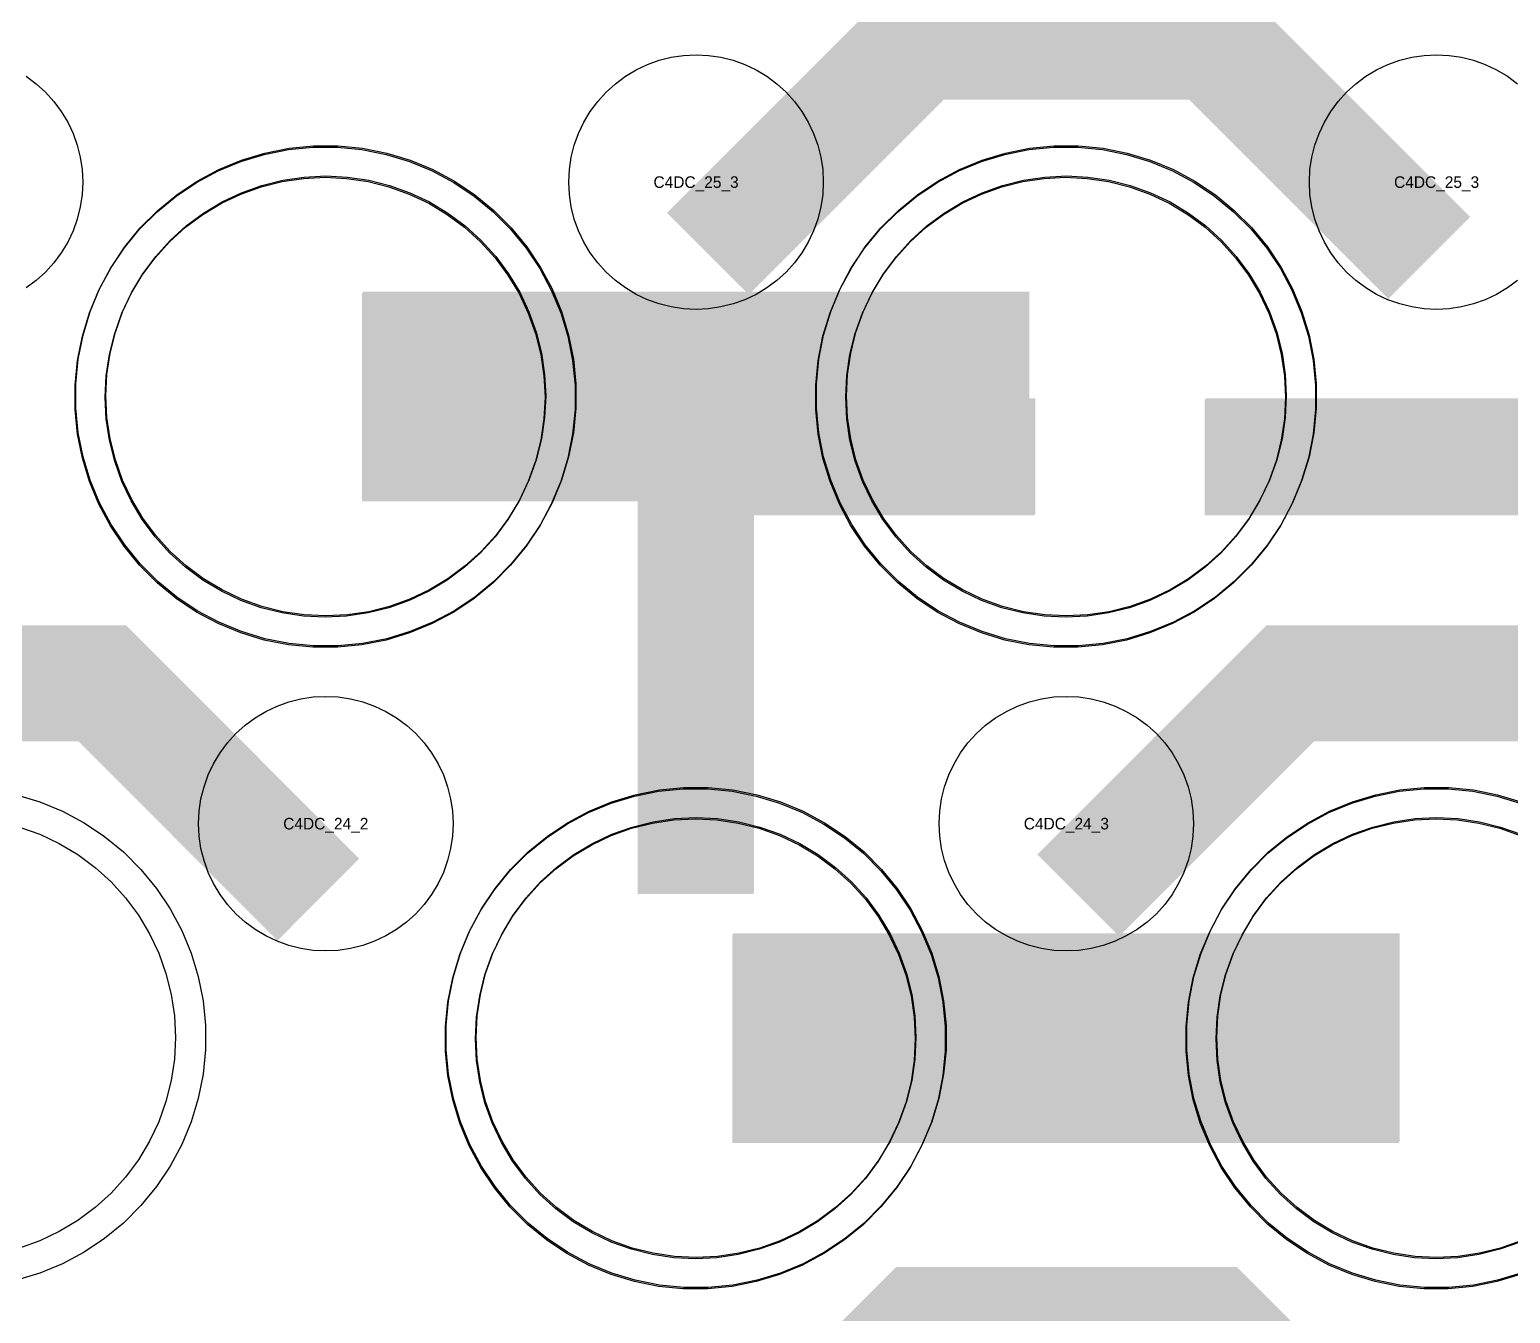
# Model space of a CAD drawing. Extents: x -11880 to 11880, y -14992 to 14992.
# Drawn here: x -11184 to -10864.1, y -11573.6 to -11296.3 of the extents above; entities that cross this region are included whole.
import ezdxf
from ezdxf.enums import TextEntityAlignment as Align

# ---------------------------------------------------------------- set-up
doc = ezdxf.new("R2010")
doc.units = 0
doc.header["$MEASUREMENT"] = 0
for name, color, linetype in [('GDS_775_DT_237', 138, 'CONTINUOUS'), ('RDL1_FS', 34, 'CONTINUOUS'), ('RDL_BS', 160, 'CONTINUOUS')]:
    doc.layers.add(name, color=color, linetype=linetype)

msp = doc.modelspace()

# ---------------------------------------------------------------- linework, layer by layer
at = {"layer": 'RDL1_FS', "color": 241, "true_color": 0xf7abae}
for points in [[(-11120.149, -11423.251), (-11124.806, -11423.022), (-11129.417, -11422.338), (-11133.94, -11421.206), (-11138.33, -11419.634), (-11142.544, -11417.642), (-11146.544, -11415.244), (-11150.289, -11412.466), (-11153.743, -11409.336), (-11156.873, -11405.882), (-11159.651, -11402.137), (-11162.049, -11398.137), (-11164.041, -11393.923), (-11165.613, -11389.533), (-11166.745, -11385.01), (-11167.429, -11380.399), (-11167.658, -11375.742), (-11167.429, -11371.085), (-11166.745, -11366.474), (-11165.613, -11361.951), (-11164.041, -11357.561), (-11162.049, -11353.347), (-11159.651, -11349.347), (-11156.873, -11345.602), (-11153.743, -11342.148), (-11150.289, -11339.018), (-11146.544, -11336.24), (-11142.544, -11333.842), (-11138.33, -11331.85), (-11133.94, -11330.278), (-11129.417, -11329.146), (-11124.806, -11328.462), (-11120.149, -11328.233), (-11115.492, -11328.462), (-11110.881, -11329.146), (-11106.358, -11330.278), (-11101.968, -11331.85), (-11097.754, -11333.842), (-11093.754, -11336.24), (-11090.009, -11339.018), (-11086.555, -11342.148), (-11083.425, -11345.602), (-11080.647, -11349.347), (-11078.249, -11353.347), (-11076.257, -11357.561), (-11074.685, -11361.951), (-11073.553, -11366.474), (-11072.869, -11371.085), (-11072.64, -11375.742), (-11072.869, -11380.399), (-11073.553, -11385.01), (-11074.685, -11389.533), (-11076.257, -11393.923), (-11078.249, -11398.137), (-11080.647, -11402.137), (-11083.425, -11405.882), (-11086.555, -11409.336), (-11090.009, -11412.466), (-11093.754, -11415.244), (-11097.754, -11417.642), (-11101.968, -11419.634), (-11106.358, -11421.206), (-11110.881, -11422.338), (-11115.492, -11423.022)], [(-10960.149, -11423.251), (-10964.806, -11423.022), (-10969.417, -11422.338), (-10973.94, -11421.206), (-10978.33, -11419.634), (-10982.544, -11417.642), (-10986.544, -11415.244), (-10990.289, -11412.466), (-10993.743, -11409.336), (-10996.873, -11405.882), (-10999.651, -11402.137), (-11002.049, -11398.137), (-11004.041, -11393.923), (-11005.613, -11389.533), (-11006.745, -11385.01), (-11007.429, -11380.399), (-11007.658, -11375.742), (-11007.429, -11371.085), (-11006.745, -11366.474), (-11005.613, -11361.951), (-11004.041, -11357.561), (-11002.049, -11353.347), (-10999.651, -11349.347), (-10996.873, -11345.602), (-10993.743, -11342.148), (-10990.289, -11339.018), (-10986.544, -11336.24), (-10982.544, -11333.842), (-10978.33, -11331.85), (-10973.94, -11330.278), (-10969.417, -11329.146), (-10964.806, -11328.462), (-10960.149, -11328.233), (-10955.492, -11328.462), (-10950.881, -11329.146), (-10946.358, -11330.278), (-10941.968, -11331.85), (-10937.754, -11333.842), (-10933.754, -11336.24), (-10930.009, -11339.018), (-10926.555, -11342.148), (-10923.425, -11345.602), (-10920.647, -11349.347), (-10918.249, -11353.347), (-10916.257, -11357.561), (-10914.685, -11361.951), (-10913.553, -11366.474), (-10912.869, -11371.085), (-10912.64, -11375.742), (-10912.869, -11380.399), (-10913.553, -11385.01), (-10914.685, -11389.533), (-10916.257, -11393.923), (-10918.249, -11398.137), (-10920.647, -11402.137), (-10923.425, -11405.882), (-10926.555, -11409.336), (-10930.009, -11412.466), (-10933.754, -11415.244), (-10937.754, -11417.642), (-10941.968, -11419.634), (-10946.358, -11421.206), (-10950.881, -11422.338), (-10955.492, -11423.022)], [(-11040.149, -11561.816), (-11044.806, -11561.587), (-11049.417, -11560.903), (-11053.94, -11559.771), (-11058.33, -11558.199), (-11062.544, -11556.207), (-11066.544, -11553.809), (-11070.289, -11551.031), (-11073.743, -11547.901), (-11076.873, -11544.447), (-11079.651, -11540.702), (-11082.049, -11536.702), (-11084.041, -11532.488), (-11085.613, -11528.098), (-11086.745, -11523.575), (-11087.429, -11518.964), (-11087.658, -11514.307), (-11087.429, -11509.65), (-11086.745, -11505.039), (-11085.613, -11500.516), (-11084.041, -11496.126), (-11082.049, -11491.912), (-11079.651, -11487.912), (-11076.873, -11484.167), (-11073.743, -11480.713), (-11070.289, -11477.583), (-11066.544, -11474.805), (-11062.544, -11472.407), (-11058.33, -11470.415), (-11053.94, -11468.843), (-11049.417, -11467.711), (-11044.806, -11467.027), (-11040.149, -11466.798), (-11035.492, -11467.027), (-11030.881, -11467.711), (-11026.358, -11468.843), (-11021.968, -11470.415), (-11017.754, -11472.407), (-11013.754, -11474.805), (-11010.009, -11477.583), (-11006.555, -11480.713), (-11003.425, -11484.167), (-11000.647, -11487.912), (-10998.249, -11491.912), (-10996.257, -11496.126), (-10994.685, -11500.516), (-10993.553, -11505.039), (-10992.869, -11509.65), (-10992.64, -11514.307), (-10992.869, -11518.964), (-10993.553, -11523.575), (-10994.685, -11528.098), (-10996.257, -11532.488), (-10998.249, -11536.702), (-11000.647, -11540.702), (-11003.425, -11544.447), (-11006.555, -11547.901), (-11010.009, -11551.031), (-11013.754, -11553.809), (-11017.754, -11556.207), (-11021.968, -11558.199), (-11026.358, -11559.771), (-11030.881, -11560.903), (-11035.492, -11561.587)]]:
    msp.add_lwpolyline(points, close=True, dxfattribs=at)
at = {"layer": 'RDL1_FS'}
for points in [[(-11120, -11422.969), (-11124.657, -11422.74), (-11129.268, -11422.056), (-11133.791, -11420.924), (-11138.181, -11419.352), (-11142.395, -11417.36), (-11146.395, -11414.962), (-11150.14, -11412.184), (-11153.594, -11409.054), (-11156.724, -11405.6), (-11159.502, -11401.855), (-11161.9, -11397.855), (-11163.892, -11393.641), (-11165.464, -11389.251), (-11166.596, -11384.728), (-11167.28, -11380.117), (-11167.509, -11375.46), (-11167.28, -11370.803), (-11166.596, -11366.192), (-11165.464, -11361.669), (-11163.892, -11357.279), (-11161.9, -11353.065), (-11159.502, -11349.065), (-11156.724, -11345.32), (-11153.594, -11341.866), (-11150.14, -11338.736), (-11146.395, -11335.958), (-11142.395, -11333.56), (-11138.181, -11331.568), (-11133.791, -11329.996), (-11129.268, -11328.864), (-11124.657, -11328.18), (-11120, -11327.951), (-11115.343, -11328.18), (-11110.732, -11328.864), (-11106.209, -11329.996), (-11101.819, -11331.568), (-11097.605, -11333.56), (-11093.605, -11335.958), (-11089.86, -11338.736), (-11086.406, -11341.866), (-11083.276, -11345.32), (-11080.498, -11349.065), (-11078.1, -11353.065), (-11076.108, -11357.279), (-11074.536, -11361.669), (-11073.404, -11366.192), (-11072.72, -11370.803), (-11072.491, -11375.46), (-11072.72, -11380.117), (-11073.404, -11384.728), (-11074.536, -11389.251), (-11076.108, -11393.641), (-11078.1, -11397.855), (-11080.498, -11401.855), (-11083.276, -11405.6), (-11086.406, -11409.054), (-11089.86, -11412.184), (-11093.605, -11414.962), (-11097.605, -11417.36), (-11101.819, -11419.352), (-11106.209, -11420.924), (-11110.732, -11422.056), (-11115.343, -11422.74)], [(-10960, -11422.969), (-10964.657, -11422.74), (-10969.268, -11422.056), (-10973.791, -11420.924), (-10978.181, -11419.352), (-10982.395, -11417.36), (-10986.395, -11414.962), (-10990.14, -11412.184), (-10993.594, -11409.054), (-10996.724, -11405.6), (-10999.502, -11401.855), (-11001.9, -11397.855), (-11003.892, -11393.641), (-11005.464, -11389.251), (-11006.596, -11384.728), (-11007.28, -11380.117), (-11007.509, -11375.46), (-11007.28, -11370.803), (-11006.596, -11366.192), (-11005.464, -11361.669), (-11003.892, -11357.279), (-11001.9, -11353.065), (-10999.502, -11349.065), (-10996.724, -11345.32), (-10993.594, -11341.866), (-10990.14, -11338.736), (-10986.395, -11335.958), (-10982.395, -11333.56), (-10978.181, -11331.568), (-10973.791, -11329.996), (-10969.268, -11328.864), (-10964.657, -11328.18), (-10960, -11327.951), (-10955.343, -11328.18), (-10950.732, -11328.864), (-10946.209, -11329.996), (-10941.819, -11331.568), (-10937.605, -11333.56), (-10933.605, -11335.958), (-10929.86, -11338.736), (-10926.406, -11341.866), (-10923.276, -11345.32), (-10920.498, -11349.065), (-10918.1, -11353.065), (-10916.108, -11357.279), (-10914.536, -11361.669), (-10913.404, -11366.192), (-10912.72, -11370.803), (-10912.491, -11375.46), (-10912.72, -11380.117), (-10913.404, -11384.728), (-10914.536, -11389.251), (-10916.108, -11393.641), (-10918.1, -11397.855), (-10920.498, -11401.855), (-10923.276, -11405.6), (-10926.406, -11409.054), (-10929.86, -11412.184), (-10933.605, -11414.962), (-10937.605, -11417.36), (-10941.819, -11419.352), (-10946.209, -11420.924), (-10950.732, -11422.056), (-10955.343, -11422.74)], [(-11040, -11561.534), (-11044.657, -11561.305), (-11049.268, -11560.621), (-11053.791, -11559.489), (-11058.181, -11557.917), (-11062.395, -11555.925), (-11066.395, -11553.527), (-11070.14, -11550.749), (-11073.594, -11547.619), (-11076.724, -11544.165), (-11079.502, -11540.42), (-11081.9, -11536.42), (-11083.892, -11532.206), (-11085.464, -11527.816), (-11086.596, -11523.293), (-11087.28, -11518.682), (-11087.509, -11514.025), (-11087.28, -11509.368), (-11086.596, -11504.757), (-11085.464, -11500.234), (-11083.892, -11495.844), (-11081.9, -11491.63), (-11079.502, -11487.63), (-11076.724, -11483.885), (-11073.594, -11480.431), (-11070.14, -11477.301), (-11066.395, -11474.523), (-11062.395, -11472.125), (-11058.181, -11470.133), (-11053.791, -11468.561), (-11049.268, -11467.429), (-11044.657, -11466.745), (-11040, -11466.516), (-11035.343, -11466.745), (-11030.732, -11467.429), (-11026.209, -11468.561), (-11021.819, -11470.133), (-11017.605, -11472.125), (-11013.605, -11474.523), (-11009.86, -11477.301), (-11006.406, -11480.431), (-11003.276, -11483.885), (-11000.498, -11487.63), (-10998.1, -11491.63), (-10996.108, -11495.844), (-10994.536, -11500.234), (-10993.404, -11504.757), (-10992.72, -11509.368), (-10992.491, -11514.025), (-10992.72, -11518.682), (-10993.404, -11523.293), (-10994.536, -11527.816), (-10996.108, -11532.206), (-10998.1, -11536.42), (-11000.498, -11540.42), (-11003.276, -11544.165), (-11006.406, -11547.619), (-11009.86, -11550.749), (-11013.605, -11553.527), (-11017.605, -11555.925), (-11021.819, -11557.917), (-11026.209, -11559.489), (-11030.732, -11560.621), (-11035.343, -11561.305)]]:
    msp.add_lwpolyline(points, close=True, dxfattribs=at)
at = {"layer": 'RDL1_FS', "color": 241, "true_color": 0xf7abae}
for points in [[(-11112.147, -11375.742, 45, 45, 0), (-11040.147, -11375.742, 45, 45, 0)], [(-11040.147, -11375.742, 45, 45, 0), (-10968.147, -11375.742, 45, 45, 0)], [(-11032.147, -11514.307, 45, 45, 0), (-10960.147, -11514.307, 45, 45, 0)], [(-10960.147, -11514.307, 45, 45, 0), (-10888.147, -11514.307, 45, 45, 0)]]:
    msp.add_lwpolyline(points, format="xyseb", dxfattribs=at)
at = {"layer": 'RDL1_FS'}
for points in [[(-11111.998, -11375.46, 45, 45, 0), (-11039.998, -11375.46, 45, 45, 0)], [(-11039.998, -11375.46, 45, 45, 0), (-10967.998, -11375.46, 45, 45, 0)], [(-11031.998, -11514.025, 45, 45, 0), (-10959.998, -11514.025, 45, 45, 0)], [(-10959.998, -11514.025, 45, 45, 0), (-10887.998, -11514.025, 45, 45, 0)]]:
    msp.add_lwpolyline(points, format="xyseb", dxfattribs=at)
for points in [[(-11186.209, -11468.561), (-11181.819, -11470.133), (-11177.605, -11472.125), (-11173.605, -11474.523), (-11169.86, -11477.301), (-11166.406, -11480.431), (-11163.276, -11483.885), (-11160.498, -11487.63), (-11158.1, -11491.63), (-11156.108, -11495.844), (-11154.536, -11500.234), (-11153.404, -11504.757), (-11152.72, -11509.368), (-11152.491, -11514.025), (-11152.72, -11518.682), (-11153.404, -11523.293), (-11154.536, -11527.816), (-11156.108, -11532.206), (-11158.1, -11536.42), (-11160.498, -11540.42), (-11163.276, -11544.165), (-11166.406, -11547.619), (-11169.86, -11550.749), (-11173.605, -11553.527), (-11177.605, -11555.925), (-11181.819, -11557.917), (-11186.209, -11559.489)], [(-10861.819, -11557.917), (-10866.209, -11559.489), (-10870.732, -11560.621), (-10875.343, -11561.305), (-10880, -11561.534), (-10884.657, -11561.305), (-10889.268, -11560.621), (-10893.791, -11559.489), (-10898.181, -11557.917), (-10902.395, -11555.925), (-10906.395, -11553.527), (-10910.14, -11550.749), (-10913.594, -11547.619), (-10916.724, -11544.165), (-10919.502, -11540.42), (-10921.9, -11536.42), (-10923.892, -11532.206), (-10925.464, -11527.816), (-10926.596, -11523.293), (-10927.28, -11518.682), (-10927.509, -11514.025), (-10927.28, -11509.368), (-10926.596, -11504.757), (-10925.464, -11500.234), (-10923.892, -11495.844), (-10921.9, -11491.63), (-10919.502, -11487.63), (-10916.724, -11483.885), (-10913.594, -11480.431), (-10910.14, -11477.301), (-10906.395, -11474.523), (-10902.395, -11472.125), (-10898.181, -11470.133), (-10893.791, -11468.561), (-10889.268, -11467.429), (-10884.657, -11466.745), (-10880, -11466.516), (-10875.343, -11466.745), (-10870.732, -11467.429), (-10866.209, -11468.561), (-10861.819, -11470.133)]]:
    msp.add_lwpolyline(points, dxfattribs=at)
at = {"layer": 'RDL1_FS', "color": 241, "true_color": 0xf7abae}
msp.add_lwpolyline([(-10861.968, -11558.199), (-10866.358, -11559.771), (-10870.881, -11560.903), (-10875.492, -11561.587), (-10880.149, -11561.816), (-10884.806, -11561.587), (-10889.417, -11560.903), (-10893.94, -11559.771), (-10898.33, -11558.199), (-10902.544, -11556.207), (-10906.544, -11553.809), (-10910.289, -11551.031), (-10913.743, -11547.901), (-10916.873, -11544.447), (-10919.651, -11540.702), (-10922.049, -11536.702), (-10924.041, -11532.488), (-10925.613, -11528.098), (-10926.745, -11523.575), (-10927.429, -11518.964), (-10927.658, -11514.307), (-10927.429, -11509.65), (-10926.745, -11505.039), (-10925.613, -11500.516), (-10924.041, -11496.126), (-10922.049, -11491.912), (-10919.651, -11487.912), (-10916.873, -11484.167), (-10913.743, -11480.713), (-10910.289, -11477.583), (-10906.544, -11474.805), (-10902.544, -11472.407), (-10898.33, -11470.415), (-10893.94, -11468.843), (-10889.417, -11467.711), (-10884.806, -11467.027), (-10880.149, -11466.798), (-10875.492, -11467.027), (-10870.881, -11467.711), (-10866.358, -11468.843), (-10861.968, -11470.415)], dxfattribs=at)
at = {"layer": 'RDL_BS'}
for points in [[(-11037.438, -11344.774, 25, 25, 0), (-10991.623, -11298.959, 25, 25, 0), (-10958.07, -11298.959, 25, 25, 0)], [(-10881.599, -11345.673, 25, 25, 0), (-10928.313, -11298.959, 25, 25, 0), (-10958.071, -11298.959, 25, 25, 0)], [(-11040, -11482.755, 25, 25, 0), (-11040, -11375.978, 25, 25, 0)], [(-11040, -11482.755, 25, 25, 0), (-11040, -11375.978, 25, 25, 0)], [(-11052.5, -11388.478, 25, 25, 0), (-10987.833, -11388.478, 25, 25, 0)], [(-11052.5, -11388.478, 25, 25, 0), (-10966.667, -11388.478, 25, 25, 0)], [(-10929.984, -11388.473, 25, 25, 0), (-10820.719, -11388.473, 25, 25, 0)], [(-11121.599, -11484.238, 25, 25, 0), (-11168.313, -11437.524, 25, 25, 0), (-11198.071, -11437.524, 25, 25, 0)], [(-10957.438, -11483.339, 25, 25, 0), (-10911.623, -11437.524, 25, 25, 0), (-10878.07, -11437.524, 25, 25, 0)], [(-10801.599, -11484.238, 25, 25, 0), (-10848.313, -11437.524, 25, 25, 0), (-10878.071, -11437.524, 25, 25, 0)], [(-11037.438, -11621.904, 25, 25, 0), (-10991.623, -11576.089, 25, 25, 0), (-10958.07, -11576.089, 25, 25, 0)], [(-10881.599, -11622.803, 25, 25, 0), (-10928.313, -11576.089, 25, 25, 0), (-10958.071, -11576.089, 25, 25, 0)]]:
    msp.add_lwpolyline(points, format="xyseb", dxfattribs=at)
for points in [[(-11040, -11356.766), (-11042.693, -11356.634), (-11045.365, -11356.238), (-11047.984, -11355.581), (-11050.519, -11354.674), (-11052.956, -11353.522), (-11055.28, -11352.129), (-11057.443, -11350.526), (-11059.442, -11348.714), (-11061.254, -11346.715), (-11062.857, -11344.552), (-11064.25, -11342.228), (-11065.402, -11339.791), (-11066.309, -11337.256), (-11066.966, -11334.637), (-11067.362, -11331.965), (-11067.494, -11329.272), (-11067.362, -11326.579), (-11066.966, -11323.907), (-11066.309, -11321.288), (-11065.402, -11318.753), (-11064.25, -11316.316), (-11062.857, -11313.992), (-11061.254, -11311.829), (-11059.442, -11309.83), (-11057.443, -11308.018), (-11055.28, -11306.415), (-11052.956, -11305.022), (-11050.519, -11303.87), (-11047.984, -11302.963), (-11045.365, -11302.306), (-11042.693, -11301.91), (-11040, -11301.778), (-11037.307, -11301.91), (-11034.635, -11302.306), (-11032.016, -11302.963), (-11029.481, -11303.87), (-11027.044, -11305.022), (-11024.72, -11306.415), (-11022.557, -11308.018), (-11020.558, -11309.83), (-11018.746, -11311.829), (-11017.143, -11313.992), (-11015.75, -11316.316), (-11014.598, -11318.753), (-11013.691, -11321.288), (-11013.034, -11323.907), (-11012.638, -11326.579), (-11012.506, -11329.272), (-11012.638, -11331.965), (-11013.034, -11334.637), (-11013.691, -11337.256), (-11014.598, -11339.791), (-11015.75, -11342.228), (-11017.143, -11344.552), (-11018.746, -11346.715), (-11020.558, -11348.714), (-11022.557, -11350.526), (-11024.72, -11352.129), (-11027.044, -11353.522), (-11029.481, -11354.674), (-11032.016, -11355.581), (-11034.635, -11356.238), (-11037.307, -11356.634)], [(-11122.644, -11429.46), (-11127.938, -11428.943), (-11133.165, -11427.897), (-11138.205, -11426.366), (-11143.115, -11424.335), (-11147.777, -11421.843), (-11152.191, -11418.896), (-11156.292, -11415.534), (-11160.074, -11411.752), (-11163.436, -11407.651), (-11166.383, -11403.237), (-11168.875, -11398.575), (-11170.906, -11393.665), (-11172.437, -11388.625), (-11173.483, -11383.398), (-11174, -11378.104), (-11174, -11372.816), (-11173.483, -11367.522), (-11172.437, -11362.295), (-11170.906, -11357.255), (-11168.875, -11352.345), (-11166.383, -11347.683), (-11163.436, -11343.269), (-11160.074, -11339.168), (-11156.292, -11335.386), (-11152.191, -11332.024), (-11147.777, -11329.077), (-11143.115, -11326.585), (-11138.205, -11324.554), (-11133.165, -11323.023), (-11127.938, -11321.977), (-11122.644, -11321.46), (-11117.356, -11321.46), (-11112.062, -11321.977), (-11106.835, -11323.023), (-11101.795, -11324.554), (-11096.885, -11326.585), (-11092.223, -11329.077), (-11087.809, -11332.024), (-11083.708, -11335.386), (-11079.926, -11339.168), (-11076.564, -11343.269), (-11073.617, -11347.683), (-11071.125, -11352.345), (-11069.094, -11357.255), (-11067.563, -11362.295), (-11066.517, -11367.522), (-11066, -11372.816), (-11066, -11378.104), (-11066.517, -11383.398), (-11067.563, -11388.625), (-11069.094, -11393.665), (-11071.125, -11398.575), (-11073.617, -11403.237), (-11076.564, -11407.651), (-11079.926, -11411.752), (-11083.708, -11415.534), (-11087.809, -11418.896), (-11092.223, -11421.843), (-11096.885, -11424.335), (-11101.795, -11426.366), (-11106.835, -11427.897), (-11112.062, -11428.943), (-11117.356, -11429.46)], [(-10962.644, -11429.46), (-10967.938, -11428.943), (-10973.165, -11427.897), (-10978.205, -11426.366), (-10983.115, -11424.335), (-10987.777, -11421.843), (-10992.191, -11418.896), (-10996.292, -11415.534), (-11000.074, -11411.752), (-11003.436, -11407.651), (-11006.383, -11403.237), (-11008.875, -11398.575), (-11010.906, -11393.665), (-11012.437, -11388.625), (-11013.483, -11383.398), (-11014, -11378.104), (-11014, -11372.816), (-11013.483, -11367.522), (-11012.437, -11362.295), (-11010.906, -11357.255), (-11008.875, -11352.345), (-11006.383, -11347.683), (-11003.436, -11343.269), (-11000.074, -11339.168), (-10996.292, -11335.386), (-10992.191, -11332.024), (-10987.777, -11329.077), (-10983.115, -11326.585), (-10978.205, -11324.554), (-10973.165, -11323.023), (-10967.938, -11321.977), (-10962.644, -11321.46), (-10957.356, -11321.46), (-10952.062, -11321.977), (-10946.835, -11323.023), (-10941.795, -11324.554), (-10936.885, -11326.585), (-10932.223, -11329.077), (-10927.809, -11332.024), (-10923.708, -11335.386), (-10919.926, -11339.168), (-10916.564, -11343.269), (-10913.617, -11347.683), (-10911.125, -11352.345), (-10909.094, -11357.255), (-10907.563, -11362.295), (-10906.517, -11367.522), (-10906, -11372.816), (-10906, -11378.104), (-10906.517, -11383.398), (-10907.563, -11388.625), (-10909.094, -11393.665), (-10911.125, -11398.575), (-10913.617, -11403.237), (-10916.564, -11407.651), (-10919.926, -11411.752), (-10923.708, -11415.534), (-10927.809, -11418.896), (-10932.223, -11421.843), (-10936.885, -11424.335), (-10941.795, -11426.366), (-10946.835, -11427.897), (-10952.062, -11428.943), (-10957.356, -11429.46)], [(-11120, -11495.331), (-11122.693, -11495.199), (-11125.365, -11494.803), (-11127.984, -11494.146), (-11130.519, -11493.239), (-11132.956, -11492.087), (-11135.28, -11490.694), (-11137.443, -11489.091), (-11139.442, -11487.279), (-11141.254, -11485.28), (-11142.857, -11483.117), (-11144.25, -11480.793), (-11145.402, -11478.356), (-11146.309, -11475.821), (-11146.966, -11473.202), (-11147.362, -11470.53), (-11147.494, -11467.837), (-11147.362, -11465.144), (-11146.966, -11462.472), (-11146.309, -11459.853), (-11145.402, -11457.318), (-11144.25, -11454.881), (-11142.857, -11452.557), (-11141.254, -11450.394), (-11139.442, -11448.395), (-11137.443, -11446.583), (-11135.28, -11444.98), (-11132.956, -11443.587), (-11130.519, -11442.435), (-11127.984, -11441.528), (-11125.365, -11440.871), (-11122.693, -11440.475), (-11120, -11440.343), (-11117.307, -11440.475), (-11114.635, -11440.871), (-11112.016, -11441.528), (-11109.481, -11442.435), (-11107.044, -11443.587), (-11104.72, -11444.98), (-11102.557, -11446.583), (-11100.558, -11448.395), (-11098.746, -11450.394), (-11097.143, -11452.557), (-11095.75, -11454.881), (-11094.598, -11457.318), (-11093.691, -11459.853), (-11093.034, -11462.472), (-11092.638, -11465.144), (-11092.506, -11467.837), (-11092.638, -11470.53), (-11093.034, -11473.202), (-11093.691, -11475.821), (-11094.598, -11478.356), (-11095.75, -11480.793), (-11097.143, -11483.117), (-11098.746, -11485.28), (-11100.558, -11487.279), (-11102.557, -11489.091), (-11104.72, -11490.694), (-11107.044, -11492.087), (-11109.481, -11493.239), (-11112.016, -11494.146), (-11114.635, -11494.803), (-11117.307, -11495.199)], [(-10960, -11495.331), (-10962.693, -11495.199), (-10965.365, -11494.803), (-10967.984, -11494.146), (-10970.519, -11493.239), (-10972.956, -11492.087), (-10975.28, -11490.694), (-10977.443, -11489.091), (-10979.442, -11487.279), (-10981.254, -11485.28), (-10982.857, -11483.117), (-10984.25, -11480.793), (-10985.402, -11478.356), (-10986.309, -11475.821), (-10986.966, -11473.202), (-10987.362, -11470.53), (-10987.494, -11467.837), (-10987.362, -11465.144), (-10986.966, -11462.472), (-10986.309, -11459.853), (-10985.402, -11457.318), (-10984.25, -11454.881), (-10982.857, -11452.557), (-10981.254, -11450.394), (-10979.442, -11448.395), (-10977.443, -11446.583), (-10975.28, -11444.98), (-10972.956, -11443.587), (-10970.519, -11442.435), (-10967.984, -11441.528), (-10965.365, -11440.871), (-10962.693, -11440.475), (-10960, -11440.343), (-10957.307, -11440.475), (-10954.635, -11440.871), (-10952.016, -11441.528), (-10949.481, -11442.435), (-10947.044, -11443.587), (-10944.72, -11444.98), (-10942.557, -11446.583), (-10940.558, -11448.395), (-10938.746, -11450.394), (-10937.143, -11452.557), (-10935.75, -11454.881), (-10934.598, -11457.318), (-10933.691, -11459.853), (-10933.034, -11462.472), (-10932.638, -11465.144), (-10932.506, -11467.837), (-10932.638, -11470.53), (-10933.034, -11473.202), (-10933.691, -11475.821), (-10934.598, -11478.356), (-10935.75, -11480.793), (-10937.143, -11483.117), (-10938.746, -11485.28), (-10940.558, -11487.279), (-10942.557, -11489.091), (-10944.72, -11490.694), (-10947.044, -11492.087), (-10949.481, -11493.239), (-10952.016, -11494.146), (-10954.635, -11494.803), (-10957.307, -11495.199)], [(-11042.644, -11568.025), (-11047.938, -11567.508), (-11053.165, -11566.462), (-11058.205, -11564.931), (-11063.115, -11562.9), (-11067.777, -11560.408), (-11072.191, -11557.461), (-11076.292, -11554.099), (-11080.074, -11550.317), (-11083.436, -11546.216), (-11086.383, -11541.802), (-11088.875, -11537.14), (-11090.906, -11532.23), (-11092.437, -11527.19), (-11093.483, -11521.963), (-11094, -11516.669), (-11094, -11511.381), (-11093.483, -11506.087), (-11092.437, -11500.86), (-11090.906, -11495.82), (-11088.875, -11490.91), (-11086.383, -11486.248), (-11083.436, -11481.834), (-11080.074, -11477.733), (-11076.292, -11473.951), (-11072.191, -11470.589), (-11067.777, -11467.642), (-11063.115, -11465.15), (-11058.205, -11463.119), (-11053.165, -11461.588), (-11047.938, -11460.542), (-11042.644, -11460.025), (-11037.356, -11460.025), (-11032.062, -11460.542), (-11026.835, -11461.588), (-11021.795, -11463.119), (-11016.885, -11465.15), (-11012.223, -11467.642), (-11007.809, -11470.589), (-11003.708, -11473.951), (-10999.926, -11477.733), (-10996.564, -11481.834), (-10993.617, -11486.248), (-10991.125, -11490.91), (-10989.094, -11495.82), (-10987.563, -11500.86), (-10986.517, -11506.087), (-10986, -11511.381), (-10986, -11516.669), (-10986.517, -11521.963), (-10987.563, -11527.19), (-10989.094, -11532.23), (-10991.125, -11537.14), (-10993.617, -11541.802), (-10996.564, -11546.216), (-10999.926, -11550.317), (-11003.708, -11554.099), (-11007.809, -11557.461), (-11012.223, -11560.408), (-11016.885, -11562.9), (-11021.795, -11564.931), (-11026.835, -11566.462), (-11032.062, -11567.508), (-11037.356, -11568.025)]]:
    msp.add_lwpolyline(points, close=True, dxfattribs=at)
for points in [[(-10862.557, -11350.526), (-10864.72, -11352.129), (-10867.044, -11353.522), (-10869.481, -11354.674), (-10872.016, -11355.581), (-10874.635, -11356.238), (-10877.307, -11356.634), (-10880, -11356.766), (-10882.693, -11356.634), (-10885.365, -11356.238), (-10887.984, -11355.581), (-10890.519, -11354.674), (-10892.956, -11353.522), (-10895.28, -11352.129), (-10897.443, -11350.526), (-10899.442, -11348.714), (-10901.254, -11346.715), (-10902.857, -11344.552), (-10904.25, -11342.228), (-10905.402, -11339.791), (-10906.309, -11337.256), (-10906.966, -11334.637), (-10907.362, -11331.965), (-10907.494, -11329.272), (-10907.362, -11326.579), (-10906.966, -11323.907), (-10906.309, -11321.288), (-10905.402, -11318.753), (-10904.25, -11316.316), (-10902.857, -11313.992), (-10901.254, -11311.829), (-10899.442, -11309.83), (-10897.443, -11308.018), (-10895.28, -11306.415), (-10892.956, -11305.022), (-10890.519, -11303.87), (-10887.984, -11302.963), (-10885.365, -11302.306), (-10882.693, -11301.91), (-10880, -11301.778), (-10877.307, -11301.91), (-10874.635, -11302.306), (-10872.016, -11302.963), (-10869.481, -11303.87), (-10867.044, -11305.022), (-10864.72, -11306.415), (-10862.557, -11308.018)], [(-11184.72, -11306.415), (-11182.557, -11308.018), (-11180.558, -11309.83), (-11178.746, -11311.829), (-11177.143, -11313.992), (-11175.75, -11316.316), (-11174.598, -11318.753), (-11173.691, -11321.288), (-11173.034, -11323.907), (-11172.638, -11326.579), (-11172.506, -11329.272), (-11172.638, -11331.965), (-11173.034, -11334.637), (-11173.691, -11337.256), (-11174.598, -11339.791), (-11175.75, -11342.228), (-11177.143, -11344.552), (-11178.746, -11346.715), (-11180.558, -11348.714), (-11182.557, -11350.526), (-11184.72, -11352.129)], [(-11186.835, -11461.588), (-11181.795, -11463.119), (-11176.885, -11465.15), (-11172.223, -11467.642), (-11167.809, -11470.589), (-11163.708, -11473.951), (-11159.926, -11477.733), (-11156.564, -11481.834), (-11153.617, -11486.248), (-11151.125, -11490.91), (-11149.094, -11495.82), (-11147.563, -11500.86), (-11146.517, -11506.087), (-11146, -11511.381), (-11146, -11516.669), (-11146.517, -11521.963), (-11147.563, -11527.19), (-11149.094, -11532.23), (-11151.125, -11537.14), (-11153.617, -11541.802), (-11156.564, -11546.216), (-11159.926, -11550.317), (-11163.708, -11554.099), (-11167.809, -11557.461), (-11172.223, -11560.408), (-11176.885, -11562.9), (-11181.795, -11564.931), (-11186.835, -11566.462)], [(-10861.795, -11564.931), (-10866.835, -11566.462), (-10872.062, -11567.508), (-10877.356, -11568.025), (-10882.644, -11568.025), (-10887.938, -11567.508), (-10893.165, -11566.462), (-10898.205, -11564.931), (-10903.115, -11562.9), (-10907.777, -11560.408), (-10912.191, -11557.461), (-10916.292, -11554.099), (-10920.074, -11550.317), (-10923.436, -11546.216), (-10926.383, -11541.802), (-10928.875, -11537.14), (-10930.906, -11532.23), (-10932.437, -11527.19), (-10933.483, -11521.963), (-10934, -11516.669), (-10934, -11511.381), (-10933.483, -11506.087), (-10932.437, -11500.86), (-10930.906, -11495.82), (-10928.875, -11490.91), (-10926.383, -11486.248), (-10923.436, -11481.834), (-10920.074, -11477.733), (-10916.292, -11473.951), (-10912.191, -11470.589), (-10907.777, -11467.642), (-10903.115, -11465.15), (-10898.205, -11463.119), (-10893.165, -11461.588), (-10887.938, -11460.542), (-10882.644, -11460.025), (-10877.356, -11460.025), (-10872.062, -11460.542), (-10866.835, -11461.588), (-10861.795, -11463.119)]]:
    msp.add_lwpolyline(points, dxfattribs=at)
at = {"layer": 'RDL_BS', "color": 241, "true_color": 0xf7abae}
for points in [[(-11122.793, -11429.742), (-11128.087, -11429.225), (-11133.314, -11428.179), (-11138.354, -11426.648), (-11143.264, -11424.617), (-11147.926, -11422.125), (-11152.34, -11419.178), (-11156.441, -11415.816), (-11160.223, -11412.034), (-11163.585, -11407.933), (-11166.532, -11403.519), (-11169.024, -11398.857), (-11171.055, -11393.947), (-11172.586, -11388.907), (-11173.632, -11383.68), (-11174.149, -11378.386), (-11174.149, -11373.098), (-11173.632, -11367.804), (-11172.586, -11362.577), (-11171.055, -11357.537), (-11169.024, -11352.627), (-11166.532, -11347.965), (-11163.585, -11343.551), (-11160.223, -11339.45), (-11156.441, -11335.668), (-11152.34, -11332.306), (-11147.926, -11329.359), (-11143.264, -11326.867), (-11138.354, -11324.836), (-11133.314, -11323.305), (-11128.087, -11322.259), (-11122.793, -11321.742), (-11117.505, -11321.742), (-11112.211, -11322.259), (-11106.984, -11323.305), (-11101.944, -11324.836), (-11097.034, -11326.867), (-11092.372, -11329.359), (-11087.958, -11332.306), (-11083.857, -11335.668), (-11080.075, -11339.45), (-11076.713, -11343.551), (-11073.766, -11347.965), (-11071.274, -11352.627), (-11069.243, -11357.537), (-11067.712, -11362.577), (-11066.666, -11367.804), (-11066.149, -11373.098), (-11066.149, -11378.386), (-11066.666, -11383.68), (-11067.712, -11388.907), (-11069.243, -11393.947), (-11071.274, -11398.857), (-11073.766, -11403.519), (-11076.713, -11407.933), (-11080.075, -11412.034), (-11083.857, -11415.816), (-11087.958, -11419.178), (-11092.372, -11422.125), (-11097.034, -11424.617), (-11101.944, -11426.648), (-11106.984, -11428.179), (-11112.211, -11429.225), (-11117.505, -11429.742)], [(-10962.793, -11429.742), (-10968.087, -11429.225), (-10973.314, -11428.179), (-10978.354, -11426.648), (-10983.264, -11424.617), (-10987.926, -11422.125), (-10992.34, -11419.178), (-10996.441, -11415.816), (-11000.223, -11412.034), (-11003.585, -11407.933), (-11006.532, -11403.519), (-11009.024, -11398.857), (-11011.055, -11393.947), (-11012.586, -11388.907), (-11013.632, -11383.68), (-11014.149, -11378.386), (-11014.149, -11373.098), (-11013.632, -11367.804), (-11012.586, -11362.577), (-11011.055, -11357.537), (-11009.024, -11352.627), (-11006.532, -11347.965), (-11003.585, -11343.551), (-11000.223, -11339.45), (-10996.441, -11335.668), (-10992.34, -11332.306), (-10987.926, -11329.359), (-10983.264, -11326.867), (-10978.354, -11324.836), (-10973.314, -11323.305), (-10968.087, -11322.259), (-10962.793, -11321.742), (-10957.505, -11321.742), (-10952.211, -11322.259), (-10946.984, -11323.305), (-10941.944, -11324.836), (-10937.034, -11326.867), (-10932.372, -11329.359), (-10927.958, -11332.306), (-10923.857, -11335.668), (-10920.075, -11339.45), (-10916.713, -11343.551), (-10913.766, -11347.965), (-10911.274, -11352.627), (-10909.243, -11357.537), (-10907.712, -11362.577), (-10906.666, -11367.804), (-10906.149, -11373.098), (-10906.149, -11378.386), (-10906.666, -11383.68), (-10907.712, -11388.907), (-10909.243, -11393.947), (-10911.274, -11398.857), (-10913.766, -11403.519), (-10916.713, -11407.933), (-10920.075, -11412.034), (-10923.857, -11415.816), (-10927.958, -11419.178), (-10932.372, -11422.125), (-10937.034, -11424.617), (-10941.944, -11426.648), (-10946.984, -11428.179), (-10952.211, -11429.225), (-10957.505, -11429.742)], [(-11042.793, -11568.307), (-11048.087, -11567.79), (-11053.314, -11566.744), (-11058.354, -11565.213), (-11063.264, -11563.182), (-11067.926, -11560.69), (-11072.34, -11557.743), (-11076.441, -11554.381), (-11080.223, -11550.599), (-11083.585, -11546.498), (-11086.532, -11542.084), (-11089.024, -11537.422), (-11091.055, -11532.512), (-11092.586, -11527.472), (-11093.632, -11522.245), (-11094.149, -11516.951), (-11094.149, -11511.663), (-11093.632, -11506.369), (-11092.586, -11501.142), (-11091.055, -11496.102), (-11089.024, -11491.192), (-11086.532, -11486.53), (-11083.585, -11482.116), (-11080.223, -11478.015), (-11076.441, -11474.233), (-11072.34, -11470.871), (-11067.926, -11467.924), (-11063.264, -11465.432), (-11058.354, -11463.401), (-11053.314, -11461.87), (-11048.087, -11460.824), (-11042.793, -11460.307), (-11037.505, -11460.307), (-11032.211, -11460.824), (-11026.984, -11461.87), (-11021.944, -11463.401), (-11017.034, -11465.432), (-11012.372, -11467.924), (-11007.958, -11470.871), (-11003.857, -11474.233), (-11000.075, -11478.015), (-10996.713, -11482.116), (-10993.766, -11486.53), (-10991.274, -11491.192), (-10989.243, -11496.102), (-10987.712, -11501.142), (-10986.666, -11506.369), (-10986.149, -11511.663), (-10986.149, -11516.951), (-10986.666, -11522.245), (-10987.712, -11527.472), (-10989.243, -11532.512), (-10991.274, -11537.422), (-10993.766, -11542.084), (-10996.713, -11546.498), (-11000.075, -11550.599), (-11003.857, -11554.381), (-11007.958, -11557.743), (-11012.372, -11560.69), (-11017.034, -11563.182), (-11021.944, -11565.213), (-11026.984, -11566.744), (-11032.211, -11567.79), (-11037.505, -11568.307)]]:
    msp.add_lwpolyline(points, close=True, dxfattribs=at)
for points in [[(-11040.149, -11483.037, 25, 25, 0), (-11040.149, -11376.26, 25, 25, 0)], [(-11040.149, -11483.037, 25, 25, 0), (-11040.149, -11376.26, 25, 25, 0)], [(-11052.649, -11388.76, 25, 25, 0), (-10987.982, -11388.76, 25, 25, 0)], [(-11052.649, -11388.76, 25, 25, 0), (-10966.816, -11388.76, 25, 25, 0)], [(-10930.133, -11388.755, 25, 25, 0), (-10820.868, -11388.755, 25, 25, 0)]]:
    msp.add_lwpolyline(points, format="xyseb", dxfattribs=at)
msp.add_lwpolyline([(-10861.944, -11565.213), (-10866.984, -11566.744), (-10872.211, -11567.79), (-10877.505, -11568.307), (-10882.793, -11568.307), (-10888.087, -11567.79), (-10893.314, -11566.744), (-10898.354, -11565.213), (-10903.264, -11563.182), (-10907.926, -11560.69), (-10912.34, -11557.743), (-10916.441, -11554.381), (-10920.223, -11550.599), (-10923.585, -11546.498), (-10926.532, -11542.084), (-10929.024, -11537.422), (-10931.055, -11532.512), (-10932.586, -11527.472), (-10933.632, -11522.245), (-10934.149, -11516.951), (-10934.149, -11511.663), (-10933.632, -11506.369), (-10932.586, -11501.142), (-10931.055, -11496.102), (-10929.024, -11491.192), (-10926.532, -11486.53), (-10923.585, -11482.116), (-10920.223, -11478.015), (-10916.441, -11474.233), (-10912.34, -11470.871), (-10907.926, -11467.924), (-10903.264, -11465.432), (-10898.354, -11463.401), (-10893.314, -11461.87), (-10888.087, -11460.824), (-10882.793, -11460.307), (-10877.505, -11460.307), (-10872.211, -11460.824), (-10866.984, -11461.87), (-10861.944, -11463.401)], dxfattribs=at)

# ---------------------------------------------------------------- texts
at = {"layer": 'GDS_775_DT_237'}
for s, p in [('C4DC_25_3', (-11040, -11329.272)), ('C4DC_25_3', (-11040, -11329.272)), ('C4DC_25_3', (-10880, -11329.272)), ('C4DC_25_3', (-10880, -11329.272)), ('C4DC_24_2', (-11120, -11467.837)), ('C4DC_24_2', (-11120, -11467.837)), ('C4DC_24_3', (-10960, -11467.837)), ('C4DC_24_3', (-10960, -11467.837))]:
    msp.add_text(s, height=2.5, dxfattribs=at).set_placement(p, align=Align.MIDDLE_CENTER)

doc.saveas('drawing.dxf')
